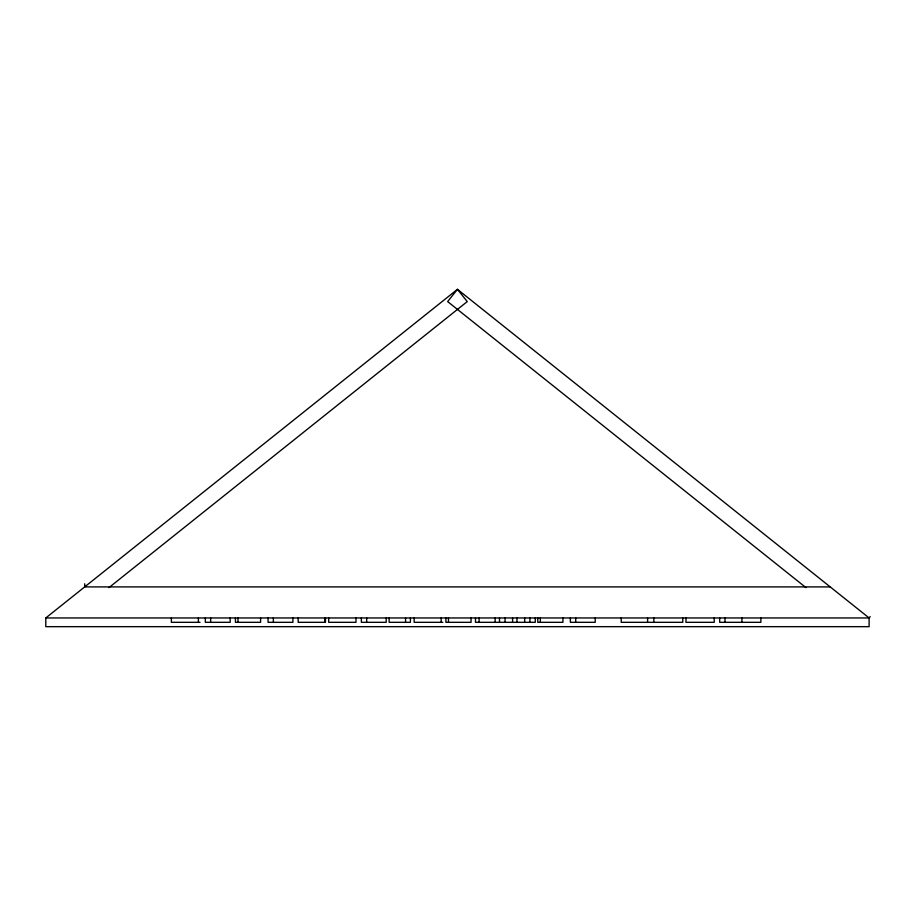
<?xml version="1.0" encoding="UTF-8"?>
<svg xmlns="http://www.w3.org/2000/svg" width="916" height="916" viewBox="0 0 916 916"><rect width="100%" height="100%" fill="white"/><g stroke="black" fill="none" stroke-linecap="round" stroke-linejoin="round"><path stroke-width="1.37" d="M870.2 616.594L869.112 617.957L869.112 626.67L45.8 626.67L45.8 617.957L457.45 289.33L869.112 617.957L45.8 617.957M108.912 587.648L467.252 301.593L457.45 289.33L447.661 301.593L806 587.648M830.217 586.904L84.696 586.904L84.696 583.767M200.043 622.319L171.384 622.319L171.384 617.957M442.817 622.319L414.158 622.319L414.158 617.957M654.528 622.319L682.763 622.319L682.763 617.957M760.875 617.957L760.875 622.319L719.678 622.319L719.678 617.957M741.914 617.957L741.914 622.319M725.003 617.957L725.003 622.319M714.217 617.957L714.217 622.319L685.981 622.319L685.981 617.957M653.841 617.957L653.841 622.319L621.22 622.319L621.22 617.957M647.589 617.957L647.589 622.319M595.228 617.957L595.228 622.319L570.382 622.319L570.382 617.957M575.706 617.957L575.706 622.319M562.916 617.957L562.916 622.319L537.761 622.319L537.761 617.957M540.337 617.957L540.337 622.319M535.276 617.957L535.276 622.319L475.496 622.319L475.496 617.957M529.929 617.957L529.929 622.319M524.662 617.957L524.662 622.319M516.967 617.957L516.967 622.319M512.582 617.957L512.582 622.319M505.082 617.957L505.082 622.319M499.506 617.957L499.506 622.319M495.155 617.957L495.155 622.319M479.079 617.957L479.079 622.319M471.053 617.957L471.053 622.319L445.897 622.319L445.897 617.957M448.474 617.957L448.474 622.319M441.168 617.957L441.168 622.319M410.425 617.957L410.425 622.319L389.14 622.319L389.14 617.957M405.559 617.957L405.559 622.319M386.197 617.957L386.197 622.319L361.362 622.319L361.362 617.957M366.675 617.957L366.675 622.319M355.981 617.957L355.981 622.319L328.684 622.319L328.684 617.957M325.489 617.957L325.489 622.319L298.181 622.319L298.181 617.957M324.894 617.957L324.894 622.319M292.891 617.957L292.891 622.319L268.056 622.319L268.056 617.957M273.369 617.957L273.369 622.319M260.591 617.957L260.591 622.319L235.435 622.319L235.435 617.957M238.011 617.957L238.011 622.319M230.168 617.957L230.168 622.319L205.333 622.319L205.333 617.957M210.646 617.957L210.646 622.319M198.394 617.957L198.394 622.319"/></g></svg>
